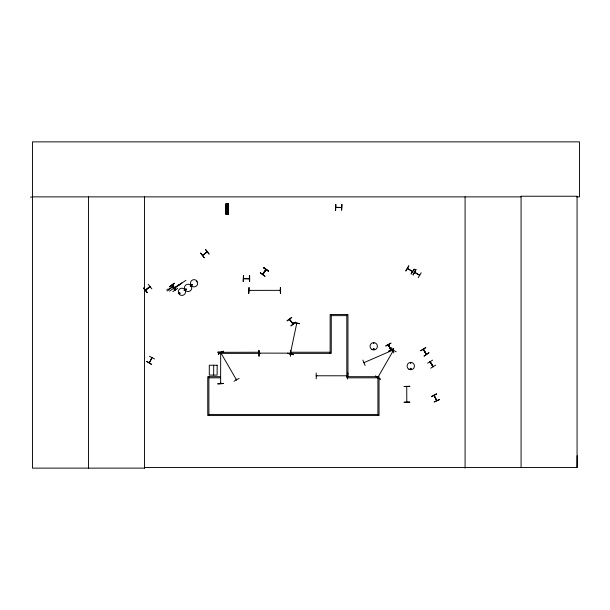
<?xml version="1.0" encoding="UTF-8"?>
<svg xmlns="http://www.w3.org/2000/svg" width="610" height="610" viewBox="0 0 610 610"><rect width="100%" height="100%" fill="white"/><g stroke="black" fill="none" stroke-linecap="round" stroke-linejoin="round"><path stroke-width="0.91" d="M576.648 196.87L579.5 196.87L579.5 141.871L32.467 141.871L32.467 468.129L144.54 468.129L144.463 467.489L577.068 467.489L577.151 455.693M388.341 344.749L390.766 350.056L388.524 344.658M391.079 349.881L388.6 344.757M407.495 268.636L412.49 271.496L407.594 268.438M414.67 272.487L419.489 275.308M419.726 275.14L414.731 272.258M149.831 286.563L145.325 290.04L146.049 289.857M150.068 286.723L145.485 290.246M393.671 350.491L393.16 350.925M290.665 353.365L290.543 353.792L290.619 353.289M179.081 293.357C180.43 291.382 180.072 295.339 179.126 293.212M179.256 293.242C180.041 294.622 180.057 292.198 179.332 293.166M184.121 290.162L184.738 290.047L184.159 290.238M185.249 289.414C187.483 287.584 185.653 291.054 185.463 289.773M190.32 286.22C191.143 285.137 190.655 287.394 190.35 286.075M191.38 284.801C192.341 283.429 192.043 286.181 191.433 284.71M192.287 284.885C191.319 282.758 191.006 286.723 192.341 284.74M392.695 350.407L392.108 350.384M220.828 352.313L220.835 352.961L220.629 352.313L259.532 352.237L259.532 353.373L220.667 353.373M373.404 343.255C374.311 342.202 373.755 344.459 373.472 343.11M373.152 349.004C374.624 347.303 374.029 350.689 373.213 349.141M373.328 349.004C374.502 347.723 373.701 350.483 373.419 348.836M410.477 363.026C411.369 361.997 410.743 364.208 410.492 362.866M410.202 368.775C411.666 366.892 411.071 370.819 410.263 368.646M410.37 368.775C411.414 367.586 410.949 369.965 410.431 368.867M293.204 354.73L287.546 353.281L293.212 354.7M293.768 322.698L299.502 323.742M290.39 353.152L290.307 353.83L296.757 323.3L296.414 323.818M290.421 353.251L290.299 353.747M293.219 323.78L289.613 319.32M220.599 352.435L220.835 352.786M364.048 362.622L392.527 350.239M364.597 362.645L364.124 362.836M392.017 350.491L392.558 350.247M392.626 350.46L392.222 350.651M423.477 349.263L423.576 349.995M426.024 353.838L426.504 354.227M433.23 366.473L430.286 361.654M185.463 289.201C185.806 290.848 186.614 288.187 185.47 289.308M236.444 379.816L220.82 352.816L221.049 353.274M236.596 379.633L236.146 379.313L236.39 379.809M262.925 274.378C271.503 262.597 260.691 275.994 263.177 273.959M289.376 319.434L293.044 323.94M434.099 395.516L436.63 400.663L434.015 395.471M388.364 344.871L390.88 349.995M262.651 274.195L265.815 269.521L265.701 270.177M149.419 356.27L154.597 358.947M152.081 357.689L149.366 362.782L151.905 357.597M249.681 290.612L249.071 290.619M259.829 353.358L259.181 353.358M316.758 375.76L316.262 375.752M347.319 376.057L346.915 376.057M335.767 207.263L341.516 207.484M391.033 348.966L396.142 351.779M378.108 376.919L378.048 377.491M377.872 377.392L393.442 350.361L393.442 350.948M380.335 379.168L375.424 376.004L380.343 379.138M405.749 270.855L408.692 265.823M405.963 270.977L408.875 265.929M411.155 273.974L414.274 269.048L411.079 273.928M413.138 274.82L416.05 269.765M418.224 277.756L421.205 272.746M221.338 353.243L221.049 352.687M236.619 379.717L236.291 379.161L236.329 379.748M260.287 272.777L264.984 276.246M266.074 269.612L262.803 274.447M264.969 276.269L260.241 272.845M378.078 376.904L378.162 377.415M249.62 290.604L249.109 290.383L280.249 290.352L279.654 290.345M280.142 290.352L279.738 290.36M259.181 353.159L259.753 353.373M289.781 353.114L290.329 353.159L259.303 353.121M346.915 376.027L347.441 375.79L316.308 375.775M243.664 278.739C256.528 278.541 244.084 279.06 244.13 278.503M291.687 317.444L286.99 320.913L291.733 317.513M290.901 325.77L295.446 322.111M291.054 325.961L295.583 322.278M148.222 284.283L151.852 288.85M145.569 290.185L150.106 286.715M200.682 253.089L204.243 257.702M207.019 251.755L202.528 255.476L207.179 251.96M209.116 253.943L205.532 249.345M169.588 286.753L174.399 283.459M168.131 289.536L172.34 287.096L168.314 289.811M172.203 286.891L173.4 286.09M172.294 287.028L173.492 286.22M173.209 287.485L173.751 287.119M173.347 287.684L173.88 287.325M173.438 287.821L173.972 287.455M173.575 288.019L174.109 287.661M169.481 291.138L178.951 284.756M174.117 288.56L174.399 287.973M173.949 288.316L181.887 282.994L174.079 288.507M174.094 288.538L174.567 288.217M172.874 291.618L177.716 288.37M185.958 280.333L177.929 285.648M420.709 350.575L425.681 347.54M420.831 350.781L425.795 347.723M427.618 363.179L432.604 360.152M430.698 368.173L435.67 365.123M426.237 354.402L423.271 349.377L426.276 354.372L423.797 349.743M430.263 362.256C439.154 376.805 423.66 351.413 433.062 366.648M218.258 353.952L223.443 351.261L218.25 353.93M218.388 354.174L223.397 351.192M234.019 381.242L239.089 378.36M149.587 287.081L149.907 286.494M431.4 396.462L436.585 393.801M436.684 393.991L431.529 396.729M434.213 401.944L439.528 399.535L434.198 401.914M388.379 351.291L393.633 348.76M388.478 351.49L393.732 348.973M362.851 360.098L365.131 365.466M393.831 352.984L391.506 347.639M280.142 290.619L279.738 290.619M228.171 203.824L227.484 203.831L227.652 214.362M228.018 203.831L225.921 203.854L226.051 214.385L228.285 214.354L228.125 203.824M226.089 204.922L228.033 204.899M226.096 205.631L228.041 205.616M226.104 206.706L228.048 206.683M226.112 207.652L228.056 207.629M226.127 208.719L228.071 208.704M226.18 213.309L228.125 213.287M225.86 213.607L228.453 213.584M225.86 213.691L228.453 213.66M279.677 290.39L280.204 290.383M280.608 293.395L280.547 287.569M258.838 350.346L258.899 356.171M217.816 352.039L223.641 352.298L217.816 352.29M259.242 353.159L259.746 353.129M259.769 353.358L259.303 353.419M289.811 353.358L290.337 353.358M316.209 372.977L316.209 378.81M316.285 375.79L316.819 375.79M220.584 383.492L220.858 382.897M217.816 383.842L223.649 383.515L217.816 383.873M30.5 197.099L32.467 197.091M32.467 196.87L521.077 196.87M335.828 207.461L341.6 207.53M243.542 275.69L243.215 281.523L243.459 275.69M249.368 275.69L249.452 281.523M243.603 278.503L249.246 278.45M331.268 315.637L346.815 315.637M330.14 352.237L291.267 352.237L291.267 353.373L331.268 353.373L331.268 314.508M346.815 376.69L379.039 376.69L379.039 415.555L207.751 415.555L207.751 376.69L220.546 376.69L220.546 377.826L208.887 377.826M377.91 377.826L346.815 377.826L346.815 314.508M208.887 414.426L377.91 414.426M292.975 323.895L289.437 319.518M434.213 395.349L436.851 400.48M248.842 278.77L249.292 278.488M293.829 322.408L299.548 323.529M287.539 353.327L293.25 354.486M196.71 281.317L196.504 281.919L196.626 281.317M263.673 267.668L268.53 270.886M263.55 267.851L268.415 271.069M220.667 352.237L220.629 383.53M173.507 287.92L173.316 287.508M423.561 349.339L426.474 354.181M205.356 249.475L208.925 254.088M200.652 253.112L204.182 257.755M147.109 292.51L143.602 287.859L147.178 292.464L143.884 288.69M172.569 284.794L175.825 289.628M172.363 284.931L175.588 289.781M172.302 284.977L175.573 289.796M171.73 285.358L175.024 290.169M171.494 285.518L174.773 290.337M167.811 289.071L168.627 290.284M166.736 289.796L167.552 291.008M406.733 386.748L406.794 402.059M220.568 352.839L220.629 352.374M228.018 203.824L228.132 214.354M227.873 203.824L227.98 214.354M227.743 203.824L227.904 214.354M227.637 203.824L227.774 214.354M226.6 203.847L226.722 214.377M226.676 214.377L226.226 203.854M226.18 203.854L226.211 214.385M226.058 203.854L226.089 214.385M347.464 372.977L347.502 378.81M280.325 287.569L280.364 293.402M259.082 350.346L259.12 356.171M220.622 382.943L220.629 383.469M577.068 467.489L577.068 196.237L521.077 196.237L521.077 467.489M465.079 196.87L465.079 468.129M377.91 376.69L377.91 415.555M347.952 376.69L347.952 314.508L330.14 314.508L330.14 353.373M335.683 204.449L335.683 210.275M335.469 204.449L335.469 210.275M249.665 275.69L249.665 281.523M213.683 365.23L213.683 375.112M208.887 376.69L208.887 415.555M144.456 196.87L144.54 468.129M88.465 196.87L88.465 468.129M226.676 208.071C227.217 209.71 227.942 206.889 226.676 208.071M146.674 361.41L151.661 364.444L146.674 361.41M415.807 269.628L413.168 274.835L415.807 269.628M263.688 267.645L268.369 271.137L263.688 267.645M364.071 362.569L364.521 362.431L364.071 362.569M174.262 283.253L169.611 286.784L174.262 283.253M428.899 352.755L424.11 356.087L428.899 352.755M390.918 343.14L385.81 345.977L390.918 343.14M249.032 287.569L248.743 293.402L249.032 287.569M290.703 350.338L290.413 356.171L290.673 350.338M347.746 372.977L347.464 378.81L347.746 372.977M409.806 386.328L403.972 386.488L409.806 386.313M409.806 402.12L403.98 402.264L409.806 402.082M335.767 204.449L335.447 210.275L335.752 204.449M341.92 204.449L341.608 210.275L341.89 204.449M217.145 365.23L209.291 365.23L209.291 375.112L217.145 375.112L217.145 365.23M371.879 349.477A3.69 3.69 0 0 0 377.407 346.282A3.69 3.69 0 0 0 371.879 343.087A3.69 3.69 0 0 0 371.879 349.477M191.639 285.998A3.637 3.637 0 0 0 197.609 284.001A3.637 3.637 0 0 0 192.89 279.822A3.637 3.637 0 0 0 191.639 285.998M179.508 294.531A3.629 3.629 0 0 0 185.47 292.541A3.629 3.629 0 0 0 180.766 288.377A3.629 3.629 0 0 0 179.508 294.531M185.646 290.635A3.69 3.69 0 0 0 191.7 288.614A3.69 3.69 0 0 0 186.919 284.382A3.69 3.69 0 0 0 185.646 290.635M408.921 369.248A3.69 3.69 0 0 0 414.457 366.053A3.69 3.69 0 0 0 408.921 362.858A3.69 3.69 0 0 0 408.921 369.248"/></g></svg>
